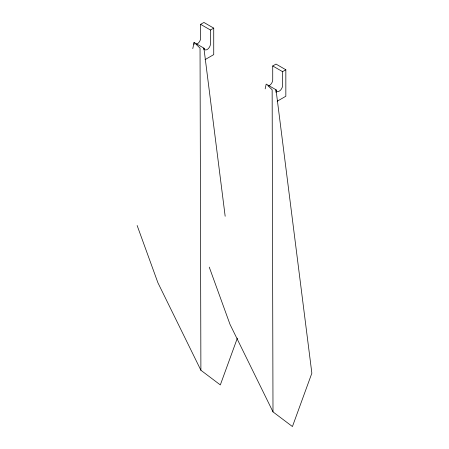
<?xml version="1.0" encoding="UTF-8"?>
<svg xmlns="http://www.w3.org/2000/svg" width="449" height="449" viewBox="0 0 449 449"><rect width="100%" height="100%" fill="white"/><g stroke="black" fill="none" stroke-linecap="round" stroke-linejoin="round"><path stroke-width="0.67" d="M194.075 44.485L194.075 42.459L203.908 48.133A4.681 2.705 -60 0 0 207.651 49.205A4.681 2.705 -60 0 0 210.458 43.267L210.458 30.021L200.624 24.341L200.624 37.587A4.681 2.705 -60 0 1 196.415 44.221M203.908 49.485L203.908 48.133L225.168 216.25M276.012 92.466L276.012 89.761L266.178 84.086L265.174 88.874M192.784 48.621L194.075 42.459M237.353 338.153L220.324 384.922L200.894 370.257L157.913 282.769L137.141 225.505M200.624 24.341L203.902 22.45L213.735 28.124L213.735 54.621L205.058 59.627M210.458 30.021L213.735 28.124M268.519 85.849A4.681 2.705 -60 0 0 272.728 79.215L272.728 65.969L276.006 64.078L285.839 69.758L285.839 96.249L277.162 101.255M272.728 65.969L282.561 71.649L285.839 69.758M209.251 267.133L230.017 324.397L272.998 411.885L292.428 426.55L311.859 373.198L276.012 89.761A4.681 2.705 -60 0 0 279.755 90.833A4.681 2.705 -60 0 0 282.561 84.895L282.561 71.649M267.817 85.546L272.145 89.766L272.998 411.885M195.713 43.918L200.041 48.138L200.894 370.257"/></g></svg>
